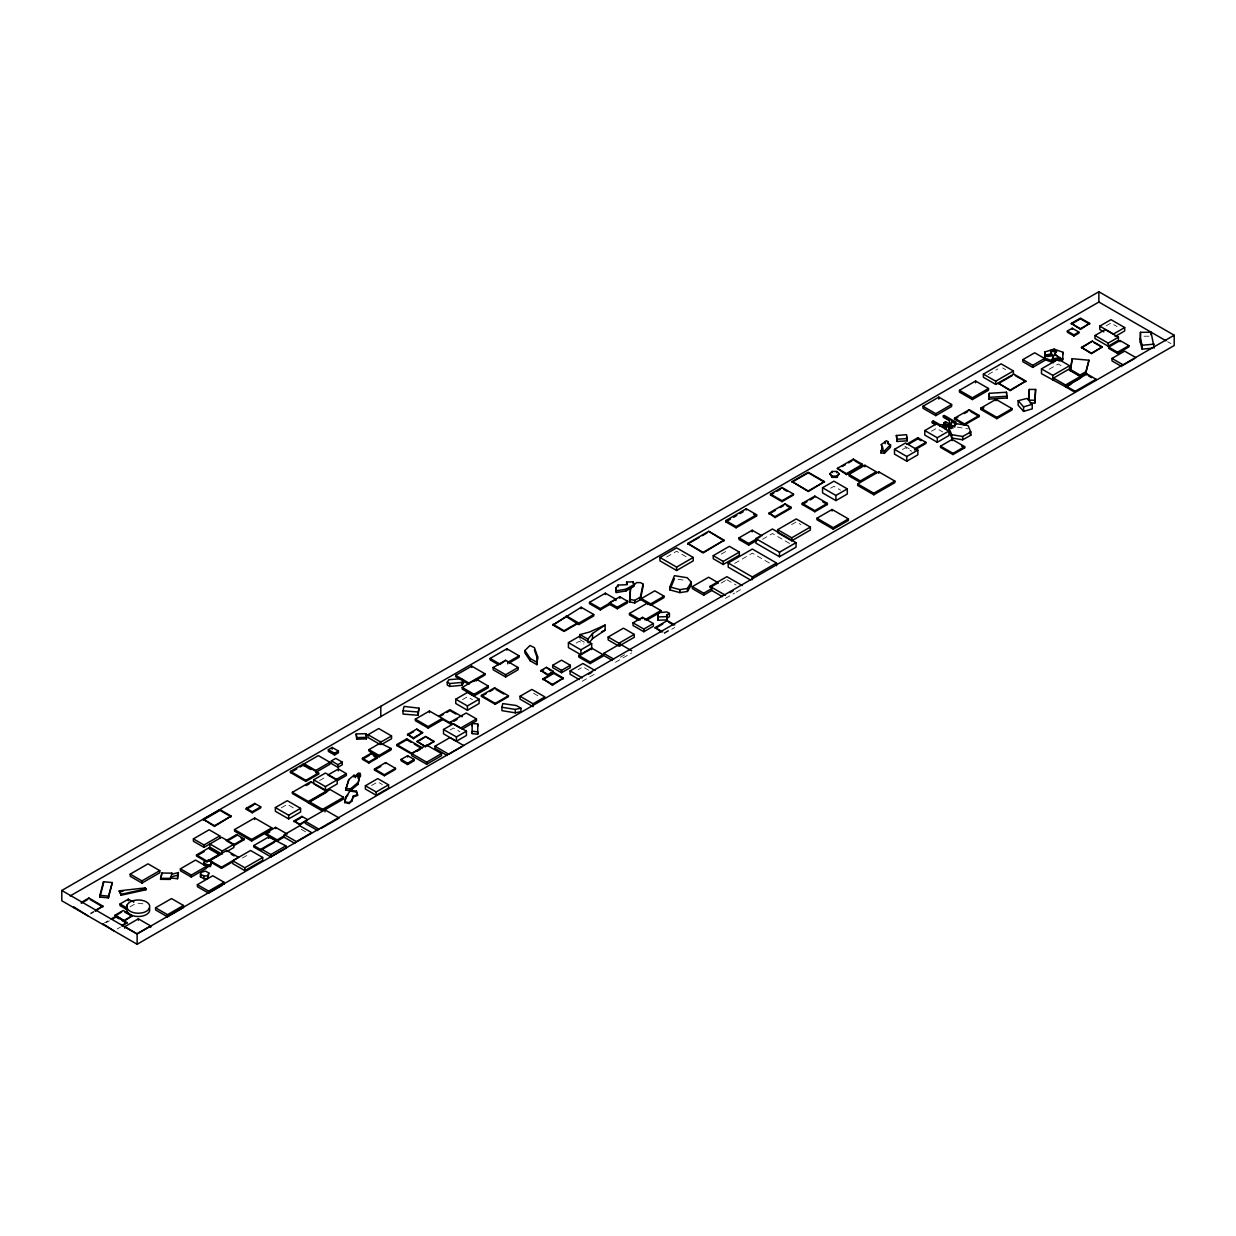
<?xml version="1.0" encoding="UTF-8"?>
<svg xmlns="http://www.w3.org/2000/svg" width="1236" height="1236" viewBox="0 0 1236 1236"><rect width="100%" height="100%" fill="white"/><g stroke="black" fill="none" stroke-linecap="round" stroke-linejoin="round"><path stroke-width="0.75" stroke-dasharray="5 3.75" d="M666.606 557.019L676.602 551.256L688.267 557.977M988.228 374.508L997.9 368.915M1106.174 325.81L1110.979 323.029L1117.081 326.551M319.568 780.534L325.454 777.135M90.676 913.11L93.72 911.349M90.676 913.929L93.72 912.168M462.434 699.669L467.424 696.78L472.43 699.669M830.685 488.174L833.945 486.304L840.619 490.151M931.48 431.225L936.486 428.336L942.713 431.936M281.344 807.819L285.81 805.239M721.299 554.083L726.15 551.287M902.388 449.549L905.54 447.726L911.689 451.279M1049.101 369.286L1058.232 364.017L1061.477 365.887M576.13 643.106L579.205 641.33L583.886 644.033M762.504 539.282L772.438 533.535L789.758 543.531M791.612 524.605L796.278 521.916L800.959 524.62M130.012 906.853L134.384 904.335L132.298 904.258M104.581 922.767L107.826 920.897M106.203 922.659L109.463 920.774M734.647 563.4L752.353 553.187L770.059 563.4M450.167 729.951L453.488 728.035L459.946 731.758M117.173 928.993L120.433 927.108M242.457 858.031L248.93 854.292M721.129 583.083L725.439 580.58M371.588 785.463L377.783 781.894L382.403 784.566M578.124 669.665L581.322 667.811M620.317 657.305L626.806 653.566M664.18 632.786L671.751 628.413M664.18 633.62L674.779 627.502M582.218 681.283L595.041 673.883M725.455 598.379L734.632 593.079M736.162 592.198L742.295 588.66M615.451 662.264L631.673 652.917M1144.011 336.223L1149.295 336.207M678.116 579.267L685.47 580.441M957.158 427.1L968.066 428.892M1167.649 341.739L1170.925 343.623M1002.659 367.942L1005.733 369.719M904.907 446.335L909.727 449.116M726.876 579.761L736.131 585.091M579.978 639.707L586.327 643.369M584.443 667.749L588.985 670.375M533.519 693.241L538.402 696.053M288.961 805.331L295.605 809.163M301.244 829.294L305.74 831.905M137.984 903.284A11.464 6.613 0 0 1 143.762 904.088"/><path stroke-width="1.5" d="M472.152 723.524L472.167 733.597L477.729 734.23L477.729 723.941L472.152 723.524L472.152 725.887M1152.493 348.212L1142.141 349.139L1140.349 342.387L1140.473 332.314L1151.056 332.283L1154.223 348.058M1140.349 342.387L1140.473 332.314M949.402 425.292L949.542 419.529L943.315 415.929L943.315 417.258L949.542 420.858L949.542 419.529M1022.836 359.63L1032.724 365.346L1044.574 358.502L1034.687 352.785L1022.836 359.63L1022.836 361.684L1032.724 367.401L1044.574 360.557L1044.868 351.966L1054.092 349.108L1062.975 352.291L1062.975 353.82M1058.974 361.005L1062.666 359.861L1062.975 352.291M211.68 861.894L210.383 864.706L207.54 865.015L204.156 863.068L204.218 861.894L208.482 860.04L211.68 861.894L210.383 866.451L207.54 866.76L204.156 864.814L204.218 863.64M1029.31 389.433L1028.584 400.124L1034.887 400.263L1035.613 389.433L1029.31 389.433L1028.831 399.336M1030.16 402.936L1034.887 403.044L1035.613 389.433M629.649 599.305L630.545 588.413L636.571 582.604L640.542 582.62L643.044 584.056L643.044 586.636L640.356 599.707L634.748 602.952L629.649 601.87L629.649 599.305L634.748 600.372L640.356 597.142L643.044 584.056M629.649 601.87L630.545 588.413M536.949 664.69L537.583 656.517L534.446 647.679L529.966 645.501L524.914 650.538L524.914 652.902L530.182 660.781L536.949 664.69L537.583 656.517M988.707 397.389L989.325 393.326L1006.475 392.229L1007.232 397.946L988.707 399.135L988.707 397.389L1007.232 396.2M988.707 399.135L989.325 393.326M1070.453 369.502L1072.184 358.703L1088.978 360.217L1085.857 372.948L1080.079 376.3L1070.453 370.738L1070.453 369.502L1080.079 375.064L1085.857 371.712L1088.978 360.217M1070.453 370.738L1072.184 358.703M127.138 906.714L126.087 907.471L120.031 903.964L120.031 905.617L126.087 909.109L127.107 908.537L127.107 905.246M127.138 908.352L126.829 910.067A11.464 6.613 0 0 0 140.07 916.432A11.464 6.613 0 0 0 149.278 908.027M501.955 707.27L502.774 703.593L516.324 705.524L520.943 708.197L520.943 711.581L515.288 712.832L501.955 710.654L501.955 707.27L515.288 709.433L520.943 708.197M403.029 710.793L404.079 706.389L419.05 708.166L418.139 715.289L403.029 714.084L403.029 710.793L418.139 711.998L419.05 708.166M171.619 874.269L178.417 872.554L177.536 875.227L170.738 876.957L170.274 879.399L160.572 879.337L161.901 873.033L171.989 873.141L171.989 874.176M160.572 879.337L161.901 873.033M99.884 895.327L103.5 881.731L112.322 882.566L108.459 897.877L99.884 897.073L99.884 895.327L108.459 896.131L112.322 882.566M99.884 897.073L103.052 885.177M344.689 801.731L346.065 796.71L350.545 790.329L356.416 791.164L357.575 795.381L353.125 797.035L351.936 800.974L349.185 803.493L344.689 802.566L344.689 801.731L349.185 802.674L351.936 800.155L353.125 796.216L357.575 794.547M344.689 802.566L346.065 796.71M888.251 444.126L888.251 441.762L886.552 440.773L881.33 444.543L882.736 449.394L881.33 444.543M355.443 775.884L353.959 775.235L348.861 779.561L345.632 789.912L350.082 790.947L357.853 784.427L359.382 777.289L358.131 776.563L360.449 774.663L359.939 773.303L358.177 773.365L355.443 775.884L355.443 777.645M357.853 784.427L359.382 777.289M170.274 879.399L171.989 873.141M170.738 877.977L177.536 878.719L178.417 872.554M1050.6 350.514L1051.573 354.454L1050.6 350.514L1056.517 351.225L1054.555 354.129L1060.38 358.208L1052.3 359.63L1053.566 355.489L1045.95 355.041L1047.294 356.524L1053.566 355.489M1052.3 359.63L1053.566 356.215M345.632 789.912L348.861 779.561M200.448 874.084L201.128 872.307L205.578 871.117L208.838 873.002L207.787 878.441L203.909 878.75L200.448 876.757L200.448 874.084L203.909 876.077L207.787 875.768L208.838 873.002M200.448 876.757L201.128 874.98M669.85 586.915L674.439 575.682L687.293 577.753L691.264 582.218L691.264 585.215L687.432 591.457L679.893 592.616L669.85 589.896L669.85 586.915L679.893 589.634L687.432 588.46L691.264 582.218M669.85 589.896L674.439 578.664M888.251 441.762L887.309 442.951L890.538 444.821L890.538 447.185L884.42 453.288L880.835 452.855L882.736 447.03M880.835 452.855L882.102 450.553M952.137 421.012L950.19 425.74L952.137 421.012L955.783 422.094L955.783 423.438L952.137 422.357M462.017 685.3L462.017 682.411L463.485 680.14L460.982 678.703L448.946 679.661L447.262 682.164L447.262 685.038L449.672 686.428L462.017 685.3L463.485 683.029L463.485 680.14M1057.413 355.783L1054.555 354.856L1056.517 351.225M346.065 797.529L347.857 794.98M616.069 587.703L618.031 585.107L627.316 584.643L626.637 582.094L633.156 581.77L634.176 584.473L634.176 586.219L625.895 591.009L616.285 592.507L616.069 587.703L616.285 592.507M587.903 642.565L587.903 639.136L592.507 633.481L605.115 625.045L605.115 630.19L592.507 638.61L589.062 642.859M829.819 473.805L832.137 471.457L836.803 471.457L839.151 473.79L836.818 477.359L832.168 477.359L829.819 473.805L832.168 476.123L836.818 476.123L839.151 473.79M884.42 453.288L884.42 450.924L890.538 444.821M350.082 790.947L350.082 789.201L357.853 782.666M360.449 774.663L360.449 776.409L358.131 778.309L358.131 776.563M61.8 890.476L1098.866 291.742L1174.2 335.234L1174.2 345.524L137.134 944.258L61.8 900.766L61.8 890.476L137.134 933.968L1174.2 335.234M70.143 895.945L1098.866 302.032L1166.012 340.796M203.353 819.283L220.023 809.657L231.147 816.084L214.492 826.436L203.353 819.283L214.492 825.71L231.147 816.084M203.353 819.993L220.023 810.383L231.147 816.811M484.96 673.79L468.923 683.044L468.923 684.28L455.651 676.617L455.651 675.381L471.688 666.127L484.96 673.79L484.96 675.026L473.743 681.5M659.947 557.467L676.602 547.857L693.257 557.467L693.257 560.866L676.602 570.491L659.947 560.866L659.947 557.467L676.602 567.092L693.257 557.467M792.06 481.623L808.267 472.276L824.489 481.623L808.267 491.511L792.06 481.623L808.267 490.986L824.489 481.623M290.475 771.418L303.206 764.064L318.625 772.963L318.625 774.091L305.879 781.446L290.475 772.546L290.475 771.418L305.879 780.318L318.625 772.963M328.359 749.649L332.19 747.44L338.386 751.009L338.386 752.77L334.554 754.98L328.359 751.395L328.359 749.649L334.554 753.234L338.386 751.009M770.507 494.091L782.002 487.447L793.497 494.091L793.497 495.018L782.002 501.646L770.507 495.018L770.507 494.091L782.002 500.719L793.497 494.091M922.952 406.273L938.804 397.111L951.627 404.527L951.627 406.474L935.776 415.636L922.952 408.235L922.952 406.273L935.776 413.674L951.627 404.527M304.056 765.795L304.149 763.786L318.316 755.598L329.904 762.288L329.904 764.25L315.736 772.423L315.736 770.476L329.904 762.288M792.06 482.148L808.267 472.785L824.489 482.148M725.764 520.603L746.266 508.769L756.602 514.732L756.602 515.968L736.1 527.803L725.764 521.839L725.764 520.603L736.1 526.567L756.602 514.732M770.507 495.018L773.782 493.118M777.073 491.217L780.349 489.332M290.475 772.546L296.841 768.869M300.024 767.031L303.206 765.192L310.761 769.564M687.695 543.454L708.722 531.31L724.126 540.209L703.114 552.971L687.695 543.454L703.114 552.353L724.126 540.209M725.764 521.839L730.507 519.105M733.659 517.281L736.81 515.458M739.962 513.635L743.114 511.828M687.695 544.072L699.02 537.536M702.249 535.667L707.1 532.87M498.757 664.875L490.136 659.885L490.136 658.448L506.884 648.776L519.089 655.822L519.089 657.258L509.371 662.867M1025.803 381.043L1010.214 390.051L998.178 383.098L1010.214 390.669L1025.803 381.043L1013.767 374.106L995.691 384.396L983.392 377.289L983.392 374.106L1001.129 363.863L1013.412 370.97L1013.412 374.153M1071.303 323.399L1080.48 318.1L1089.658 323.399L1080.48 329.425L1071.303 323.399L1080.48 328.699L1089.658 323.399M615.914 599.275L609.533 602.967L609.765 604.435L600.294 609.904L589.51 603.678L589.51 602.349L605.377 593.187L615.914 599.275L615.914 600.619M1071.303 324.126L1080.48 318.826L1089.658 324.126M552.925 625.014L581.167 607.262L593.728 614.508L593.728 615.961L578.85 624.551L577.428 623.716L564.064 631.441L552.925 625.014L566.289 616.579L577.428 623.716M959.46 390.344L975.59 381.028L988.506 388.49L988.506 390.236L972.377 399.552L959.46 392.09L959.46 390.344L972.377 397.791L988.506 388.49M380.24 744.551L368.019 737.506L368.019 734.725L378.71 728.545L391.549 735.961L391.549 738.742L381.615 744.458L381.012 741.337L380.24 743.114L368.977 749.619L368.977 751.055L379.05 756.865L391.07 749.928L391.07 748.475L380.24 743.114M1067.348 331.047L1072.245 328.22L1078.843 332.036L1078.843 333.164L1073.945 335.991L1067.348 332.19L1067.348 331.047L1073.945 334.863L1078.843 332.036M130.213 874.115L148.026 863.825L159.784 870.623L159.784 872.77L141.97 883.06L130.213 876.278L130.213 874.115L141.97 880.897L159.784 870.623M81.298 902.419L88.899 898.031L102.835 906.081L95.234 911.303M81.298 903.253L87.385 899.731M226.729 850.492L209.626 860.364L221.476 867.208L238.579 857.336L226.729 850.492L226.729 851.619L233.851 847.51L233.851 844.312L221.568 837.22L204.002 847.355L193.403 841.237L193.403 838.873L209.162 829.758L219.761 835.891L219.761 838.255M246.273 808.298L254.74 803.415L260.719 806.861L260.719 807.896L252.252 812.778L246.273 809.333L246.273 808.298L252.252 811.743L260.719 806.861M616.285 590.762L625.895 589.263L634.176 584.473M246.273 809.333L253.334 805.254M837.344 468.398L853.381 459.128L862.465 464.381L862.465 465.308L846.428 474.562L837.344 468.398L846.428 473.635L862.465 464.381M331.387 760.897L335.759 758.379L342.264 762.133L342.264 764.806L337.891 767.324L331.387 763.57L331.387 760.897L337.891 764.651L342.264 762.133M493.149 667.517L505.617 660.318L518.085 667.517L518.085 669.773L505.617 676.973L493.149 669.773L493.149 667.517L505.617 674.717L518.085 667.517M842.149 466.544L845.362 464.69M848.576 462.836L851.774 460.982M490.136 658.448L500.209 664.257L505.617 660.318M462.218 687.448L476.463 679.228L488.313 686.073L488.313 687.71L474.068 695.945L462.218 689.101L462.218 687.448L474.068 694.292L488.313 686.073M609.533 602.751L619.869 596.787L627.61 601.268L627.61 602.813L617.289 608.776L609.533 604.296L609.533 602.751L617.289 607.231L627.61 601.268M589.51 602.349L600.294 608.56L609.765 603.091M507.764 662.372L519.089 655.822M983.392 374.106L995.691 381.198L1013.412 370.97M552.925 624.288L564.064 630.715L577.428 623.006M566.289 615.852L578.85 623.098L593.728 614.508M768.962 513.125L785.092 503.809L791.148 507.316L791.148 508.243L775.018 517.544L768.962 513.125L775.018 516.617L791.148 507.316M768.962 514.052L775.405 510.329M780.256 507.532L783.47 505.678M415.358 719.151L428.181 726.552L442.256 718.425L442.256 719.97L428.181 728.097L415.358 720.696L415.358 719.151L429.433 711.024L450.568 723.091M935.497 424.72L932.315 422.882L932.315 421.553L933.381 420.935L939.808 424.643L947.595 424.983L947.595 426.327L944.474 426.188M998.178 383.716L1012.207 375.62M943.315 415.929L944.196 415.42L955.783 422.094M313.697 783.918L313.697 779.808L325.454 773.025L337.212 779.808L337.212 783.918L325.454 790.716L315.165 784.767M292.391 792.307L310.839 781.646L326.783 790.855L326.783 792.091L308.336 802.736L292.391 793.527L292.391 792.307L308.336 801.5L326.783 790.855M932.315 422.882L933.381 420.935M1103.872 331.897L1099.762 329.518L1099.762 326.119L1110.979 319.645L1124.698 327.555L1124.698 330.954L1115.073 336.516M368.019 734.725L380.858 742.125L391.549 735.961M306.219 785.555L309.294 783.779M455.76 699.205L467.424 692.454L479.105 699.205L479.105 703.516L467.424 710.252L455.76 703.516L455.76 699.205L467.424 705.941L479.105 699.205M822.543 487.741L833.945 481.159L847.309 488.869L847.309 494.014L835.907 500.595L822.543 492.886L822.543 487.741L835.907 495.451L847.309 488.869M193.403 838.873L204.002 844.991L219.761 835.891M346.358 773.628L338.34 768.993L327.911 775.018L335.929 779.638L346.358 773.628L346.358 775.482L337.428 780.627M952.971 426.142L949.016 428.351L948.954 435.535L937.29 442.272L924.806 435.072L924.806 430.545L936.486 423.809M756.973 540.333L748.722 545.091L739.02 539.499L739.02 537.845L752.199 530.229L761.917 535.837M876.2 471.766L860.349 480.928L860.349 482.473L849.039 475.937L849.039 474.392L864.891 465.246L876.2 471.766L876.2 473.311M287.2 834.053L275.613 827.363L251.634 841.005L234.531 831.133L234.531 829.588L254.678 817.969L271.781 827.842L271.781 829.387M95.234 910.468L102.835 906.081M894.493 449.363L905.54 442.998L917.838 450.089L917.838 454.817L906.791 461.198L894.493 454.106L894.493 449.363L906.791 456.47L917.838 450.089M275.365 807.572L287.308 800.681L300.58 808.344L300.58 812.037L288.652 818.927L275.365 811.264L275.365 807.572L288.652 815.235L300.58 808.344M802.257 503.376L814.818 496.115L827.378 503.376L827.378 504.504L814.818 511.75L802.257 504.504L802.257 503.376L814.818 510.623L827.378 503.376M713.234 555.659L729.379 546.327L739.344 552.09L739.344 555.18L723.199 564.497L713.234 558.734L713.234 555.659L723.199 561.422L739.344 552.09M362.411 758.301L370.785 753.466L377.212 757.174L377.212 758.193L368.838 763.029L362.411 759.337L362.411 758.301L368.838 762.009L377.212 757.174M802.257 504.504L806.969 501.785M810.105 499.962L813.242 498.154M906.529 444.28L917.885 437.714L925.903 442.349L925.903 443.477L914.547 450.028M947.595 426.327L943.763 424.118L943.763 422.774L945.571 421.739L954.81 427.069L954.81 425.107L957.158 423.809L968.066 425.601L970.816 431.951L970.816 435.242L962.674 439.8L951.766 437.992L949.016 431.642M1095.003 335.512L1105.247 329.595L1118.425 337.212L1118.425 340.302L1108.182 346.204L1095.003 338.602L1095.003 335.512L1108.182 343.129L1118.425 337.212M207.215 862.218L196.478 856.023L196.478 855.003L209.085 847.726L219.823 853.922L219.823 854.941L208.791 861.307M363.817 758.518L369.394 755.304M641.407 598.548L654.771 590.839L664.026 596.185L664.026 597.621L650.677 605.346L641.407 600.001L641.407 598.548L650.677 603.91L664.026 596.185M908.151 444.466L917.885 438.857L921.098 440.696M198.054 855.127L204.357 851.48M438.641 716.2L449.95 709.665L461.878 716.556M954.532 418.201L969.24 409.719L979.221 415.466L979.221 416.501L964.513 424.983L954.532 419.22L954.532 418.201L964.513 423.963L979.221 415.466M407.509 734.4L416.686 729.116L422.666 732.562L413.488 738.68L407.509 734.4L413.488 737.861L422.666 732.562M440.248 716.185L443.492 714.331M446.721 712.461L449.95 710.592L455.914 714.037M954.532 419.22L957.807 417.335M964.343 413.566L967.603 411.681M1053.52 379.807L1053.52 378.061L1068.568 369.363L1080.604 376.316L1080.604 378.061L1065.54 386.76L1041.485 373.689L1041.485 368.853L1058.232 359.182L1069.557 365.717L1069.557 370.553M407.509 735.235L413.627 731.697M568.421 642.627L579.205 636.401L591.673 643.601L591.673 648.529L580.905 654.756L568.421 647.556L568.421 642.627L580.905 649.827L591.673 643.601M243.925 838.796L236.632 834.578L226.203 840.604L233.511 844.821L243.925 838.796L243.925 839.831L233.511 845.841L233.511 844.821M1081.454 347.409L1092.33 341.136L1102.311 346.899L1091.434 353.681L1081.454 347.409L1091.434 353.172L1102.311 346.899M229.185 839.908L236.632 835.613L236.632 834.578M1081.454 347.919L1092.33 341.136M180.41 868.815L195.551 860.071L206.427 866.343L206.427 868.305L191.271 877.05L180.41 870.762L180.41 868.815L191.271 875.088L206.427 866.343M120.031 903.964L128.328 899.19L132.314 901.492M481.422 695.404L494.616 687.788L508.429 695.76L508.429 696.687L495.234 704.304L481.422 696.332L481.422 695.404L495.234 703.377L508.429 695.76M411.804 754.223L396.741 745.524L396.741 744.597L406.721 738.85L421.785 747.533L421.785 748.46L414.261 744.118M368.977 749.619L379.05 755.428L391.07 748.475M481.422 696.332L486.381 693.473M489.672 691.573L492.963 689.673M313.697 779.808L325.454 786.606L337.212 779.808M396.741 745.524L406.721 739.761L411.248 742.372M945.061 428.907L946.127 428.289L946.127 429.634M980.828 408.096L995.969 399.352L1012.006 408.606L1012.006 409.95L996.849 418.695L980.828 409.425L980.828 408.096L996.849 417.351L1012.006 408.606M755.876 538.587L772.438 529.008L796.046 542.65L796.046 547.177L779.483 556.741L755.876 543.114L755.876 538.587L779.483 552.214L796.046 542.65M739.02 537.845L748.722 543.454L760.264 536.795M980.828 409.425L983.856 407.679M953.002 426.157L954.81 425.107M638.873 620.348L629.448 614.91L629.448 613.473L647.726 602.936L660.905 610.538L660.905 611.99M914.547 448.9L925.903 442.349M1099.762 326.119L1113.482 334.044L1124.698 327.555M777.66 529.688L796.278 518.935L810.352 527.061L810.352 530.043L791.735 540.796L777.66 532.67L777.66 529.688L791.735 537.815L810.352 527.061M924.806 430.545L937.29 437.745L948.954 431.009L932.315 421.553M222.186 854.246L209.888 847.139L209.888 843.956L222.186 851.048L233.851 844.312M857.691 483.925L878.719 471.781L894.849 481.098L894.849 482.643L873.821 494.786L857.691 485.47L857.691 483.925L873.821 493.241L894.849 481.098M343.531 797.297L322.596 809.379L322.596 811.14L309.232 803.415L309.232 801.67L330.166 789.588L343.531 797.297L343.531 799.043L299.792 824.196L294.091 820.905L299.792 825.03L307.625 819.669L301.924 816.378L294.091 820.905M219.823 853.922L207.215 861.198L196.478 855.003M115.041 915.196L123.229 910.468L132.329 915.721L124.125 921.175L115.041 915.196L124.125 920.449L132.329 915.721M116.678 914.98L121.591 912.137M417.057 741.384L425.524 746.683L417.057 741.384L425.524 736.486L433.975 741.384L426.93 745.864M450.568 724.018L450.182 722.272L466.219 713.017L476.463 718.935L476.463 720.882L462.032 729.225M417.057 741.785L424.102 737.722M540.966 670.484L546.405 667.347L553.434 671.411L547.996 675.474L540.966 670.484L547.996 674.547L553.434 671.411M111.086 919.012L115.952 916.2L126.922 922.535L122.055 926.166M1041.485 368.853L1052.809 375.389L1069.557 365.717M453.89 721.268L457.135 719.414M750.746 580.132L728.205 567.123L728.205 562.998L752.353 549.062L776.502 562.998L776.502 565.748M540.966 671.411L543.685 669.835M112.708 918.904L115.952 917.019L119.089 918.827M552.693 665.277L561.515 660.194L570.337 665.277L570.337 667.641L561.515 672.739L552.693 667.641L552.693 665.277L561.515 670.375L570.337 665.277M234.531 829.588L251.634 839.46L271.781 827.842M374.477 769.024L385.617 762.597L395.505 768.313L395.505 769.333L384.365 775.76L374.477 770.059L374.477 769.024L384.365 774.74L395.505 768.313M443.508 729.472L453.488 723.709L466.405 731.171L466.405 735.482L456.424 741.245L443.508 733.798L443.508 729.472L456.424 736.934L466.405 731.171M374.477 770.059L380.842 766.382M722.427 596.633L711.812 590.499L703.717 595.165L692.314 588.583L692.314 586.636L708.63 577.212L718.255 582.774L718.255 581.646M1108.692 347.131L1120.094 340.549L1128.916 345.647L1128.916 346.868L1117.498 353.465L1108.692 348.367L1108.692 347.131L1117.498 352.229L1128.916 345.647M284.326 835.721L277.127 839.862L265.555 833.188L265.555 834.424L269.865 831.921M634.253 634.408L618.927 643.261L618.927 646.134L608.158 639.908L608.158 637.034L623.469 628.182L634.253 634.408L634.253 637.297L620.457 645.254M633.048 622.836L642.581 617.336L653.365 623.562L653.365 626.235L643.832 631.735L633.048 625.509L633.048 622.836L643.832 629.062L653.365 623.562M940.519 446.15L952.183 439.413L964.652 446.613L964.652 447.849L952.987 454.585L940.519 447.386L940.519 446.15L952.987 453.349L964.652 446.613M578.742 655.451L591.58 648.05L602.983 654.632L602.983 656.177L590.144 663.577L578.742 656.996L578.742 655.451L590.144 662.032L602.983 654.632M816.965 518.224L832.106 509.479L848.406 518.904L848.406 520.433L833.265 529.178L816.965 519.769L816.965 518.224L833.265 527.648L848.406 518.904M401.113 759.46L407.617 755.706L414.122 759.46L414.122 760.789L407.617 764.543L401.113 760.789L401.113 759.46L407.617 763.215L414.122 759.46M441.515 753.62L426.636 762.21L411.758 753.62L426.636 745.03L441.515 753.62L441.515 755.69L426.636 764.281L411.758 755.69L411.804 753.296L421.785 747.533M294.091 821.739L300.363 818.108M253.782 845.563L268.737 836.927L285.856 845.872L285.856 848.236L270.885 856.888L253.782 847.015L253.782 845.563L261.29 849.904L274.593 842.226M416.795 751.349L420.116 749.418M425.524 746.266L433.975 741.384M660.905 610.538L644.79 619.839L644.79 618.618M542.898 678.888L553.852 672.554L563.384 678.07L552.43 685.207L542.898 678.888L552.43 684.389L563.384 678.07M542.898 679.707L553.852 673.388L563.384 678.888M646.397 620.348L659.298 612.917M476.463 718.935L460.425 728.189L450.182 722.272M232.739 860.766L250.553 850.476L262.681 857.475L262.681 860.349L244.852 870.638L232.739 863.64L232.739 860.766L244.852 867.765L262.681 857.475M122.055 925.347L126.922 922.535M211.109 862.357L221.476 868.336L232.353 862.048M520.047 696.27L531.897 689.425L544.906 696.934L533.056 703.778L520.047 696.27L520.047 699.143L533.056 706.652L533.056 703.778M692.314 586.636L703.717 593.218L711.812 588.552L710.036 586.389L726.876 576.671L742.295 585.57M365.392 785.756L377.783 778.603L388.552 784.829L388.552 788.12L376.177 795.258L365.392 789.047L365.392 785.756L376.177 791.967L388.552 784.829M447.247 755.49L434.964 748.413L434.964 746.25L449.935 737.614L463.747 745.586M710.036 587.517L718.255 582.774M155.566 907.78L171.51 898.572L183.453 905.463L183.453 907.626L167.509 916.834L155.566 909.943L155.566 907.78L167.509 914.671L183.453 905.463M222.48 885.177L208.621 893.195L197.389 886.706L197.389 884.652L212.808 875.752L224.025 882.241L224.025 884.296M124.635 928.174L124.635 926.737L138.355 918.812L150.653 925.918L150.653 927.355M284.326 834.655L299.73 825.756L311.766 832.693L296.346 841.592L284.326 834.655L284.326 837.328L294.848 843.4M261.29 849.904L261.29 848.977L276.246 840.341M579.19 679.537L570.105 674.284L570.105 670.901L582.928 663.485L595.041 670.484M667.038 618.077L667.038 614.786L669.433 613.396L669.433 616.687L667.038 618.077L667.255 619.885L658.077 620.256L657.583 612.84L666.837 611.913L669.433 613.396M1053.52 378.061L1065.54 384.999L1080.604 376.316M1121.778 366.551L1111.998 360.912L1111.998 358.44L1124.652 351.132L1136.054 357.714M265.555 834.424L277.127 841.098L284.326 836.957M1096.085 379.236L1075.15 391.318L1075.15 392.353L1066.065 387.1L1066.065 386.065L1087 373.983L1096.085 379.236L1096.085 380.255M612.114 660.348L603.786 655.528L603.786 653.38L619.993 644.018L631.673 650.754M1066.065 387.1L1070.901 384.303M661.183 631.89L655.188 627.594L667.301 620.596L674.794 624.937M655.188 628.413L662.759 624.056M261.29 848.977L270.885 854.524L285.856 845.872M728.205 562.998L752.353 576.949L776.502 562.998M197.389 884.652L208.621 891.141L224.025 882.241M150.653 925.918L136.933 933.829L124.635 926.737M462.079 746.544L448.776 754.223L434.964 746.25M321.036 828.506L339.174 818.031L325.006 809.858L325.006 811.913M1134.478 358.641L1123.4 365.022L1111.998 358.44M588.63 674.192L591.843 672.338M730.043 592.647L733.102 590.87M949.016 428.351L951.766 434.701L962.674 436.493L970.816 431.951M605.115 625.045L589.278 632.121L579.978 634.562L579.978 637.992M601.592 631.766L605.115 630.19M1044.559 358.007L1053.458 361.175L1062.666 358.316L1062.666 359.861M1018.155 400.696L1023.578 406.86L1032.23 404.326L1032.23 408.853L1023.578 411.387L1018.155 405.223L1018.155 400.696L1027.039 398.425L1032.23 404.326M1045.95 355.041L1051.573 353.728M1045.95 355.752L1049.688 354.886M119.259 890.832L121.051 894.323L145.894 888.854L145.894 889.781L121.051 895.25L119.259 890.832L145.261 887.896L145.894 888.854M1052.3 358.904L1060.38 357.498M119.259 891.759L122.982 891.341M943.81 427.254L948.367 426.775L951.442 428.552M447.262 682.164L449.672 683.554L462.017 682.411M1140.349 338.479L1142.141 345.23L1154.223 344.149M896.424 435.505L906.544 434.67L907.255 438.579L907.255 440.835L897.104 441.453L896.424 435.505L897.104 441.453M897.104 439.197L907.255 438.579M657.583 612.84L658.077 616.965L667.255 616.594L667.255 619.885M356.2 733.921L356.725 737.614L366.412 737.336L366.412 738.881L356.725 739.159L356.2 733.921L366.103 733.705L366.412 738.881M160.572 878.317L170.274 878.363M880.835 450.491L884.42 450.924M1050.6 351.225L1056.517 351.936M357.575 795.381L356.416 791.998L350.545 791.148L350.545 790.329M345.632 788.166L350.082 789.201M1093.984 342.604L1102.311 347.409M1088.514 375.883L1091.543 377.629M1066.065 386.065L1075.15 391.318M1015.281 375.589L1025.803 381.661M970.909 411.696L979.221 416.501M944.196 416.748L949.171 419.622M943.763 422.774L952.971 428.089M946.127 428.289L942.295 426.08L948.367 425.431L948.367 426.775M961.531 446.041L964.652 447.849M854.895 460.935L862.465 465.308M849.039 474.392L860.349 480.928M822.666 501.785L827.378 504.504M783.639 489.332L786.915 491.217M786.606 505.617L789.634 507.363M753.651 514.269L756.602 515.968M724.126 540.827L708.722 531.31M710.036 586.389L725.455 595.288M668.8 622.295L673.296 624.891M655.188 627.594L662.681 631.92M629.448 613.473L640.433 619.808L640.433 618.587M608.158 637.034L618.927 643.261M579.978 634.562L587.903 639.136M603.786 653.38L613.782 659.143M570.105 670.901L582.218 677.884M524.914 650.538L530.182 658.417L536.949 662.326M550.623 670.715L546.405 667.347M496.146 689.611L503.825 694.029M455.651 675.381L468.923 683.044M461.878 715.52L461.97 716.602M441.623 718.842L450.661 724.064M421.167 732.515L416.686 729.116M433.975 741.785L425.524 736.486M396.741 744.597L411.804 753.296M373.998 756.355L377.212 758.193M304.149 763.786L315.736 770.476M315.736 772.423L318.625 774.091M309.232 801.67L322.596 809.379M319.398 829.464L305.23 821.276L305.23 823.33L317.822 830.607M241.005 838.147L243.925 839.831M231.178 854.184L234.129 855.899M219.823 854.941L209.085 848.746L209.085 847.726M124.743 912.06L132.329 916.432M90.444 899.762L102.835 906.9M122.225 920.635L126.922 923.354M145.894 889.781L145.261 887.896M969.441 432.059L970.816 435.242M360.449 776.409L359.939 773.303M534.446 650.043L537.583 658.881M1006.737 395.304L1007.232 397.946M906.544 436.926L907.255 440.835M667.038 614.786L667.255 616.594M1151.056 332.283L1151.056 334.894M1142.141 345.23L1142.141 349.139M1120.094 340.549L1120.094 341.785M1117.498 352.229L1117.498 353.465M1108.182 343.129L1108.182 346.204M1098.866 291.742L1098.866 302.032M1087 373.983L1087 375.018M1085.857 371.712L1085.857 372.948M1080.079 375.064L1080.079 376.3M1073.945 334.863L1073.945 335.991M1072.245 328.22L1072.245 329.348M1065.54 384.999L1065.54 386.76M1054.092 349.108L1054.092 350.653M1053.458 361.175L1053.458 362.72L1044.559 359.552L1044.868 351.966M1052.809 375.389L1052.809 380.224M1034.887 400.263L1034.887 403.044M1032.724 365.346L1032.724 367.401M1023.578 406.86L1023.578 411.387M1006.475 392.229L1006.475 393.975M996.849 417.351L996.849 418.695M995.969 399.352L995.969 400.68M995.691 381.198L995.691 384.396M975.59 381.028L975.59 382.774M972.377 397.791L972.377 399.552M969.24 409.719L969.24 410.738M964.513 423.963L964.513 424.983M962.674 436.493L962.674 439.8M954.887 422.619L954.887 423.948M952.987 453.349L952.987 454.585M952.183 439.413L952.183 440.649M951.766 434.701L951.766 437.992M945.571 421.739L945.571 423.067M939.808 424.643L939.808 425.972M938.804 397.111L938.804 399.074M937.29 437.745L937.29 442.272M935.776 413.674L935.776 415.636M917.885 437.714L917.885 438.857M906.791 456.47L906.791 461.198M885.146 441.314L885.146 443.678M878.719 471.781L878.719 473.326M873.821 493.241L873.821 494.786M864.891 465.246L864.891 466.791M853.381 459.128L853.381 460.055M846.428 473.635L846.428 474.562M836.803 471.457L836.803 472.693M836.818 476.123L836.818 477.359M835.907 495.451L835.907 500.595M833.265 527.648L833.265 529.178M832.168 476.123L832.168 477.359M832.137 471.457L832.137 472.693M832.106 509.479L832.106 511.024M814.818 496.115L814.818 497.243M814.818 510.623L814.818 511.75M791.735 537.815L791.735 540.796M785.092 503.809L785.092 504.736M782.002 487.447L782.002 488.375M782.002 500.719L782.002 501.646M779.483 552.214L779.483 556.741M775.018 516.617L775.018 517.544M752.353 576.949L752.353 579.684M752.199 530.229L752.199 531.882M748.722 543.454L748.722 545.091M746.266 508.769L746.266 510.005M736.1 526.567L736.1 527.803M723.199 561.422L723.199 564.497M711.812 587.409L711.812 590.499M703.717 593.218L703.717 595.165M687.432 588.46L687.432 591.457M679.893 589.634L679.893 592.616M676.602 567.092L676.602 570.491M667.301 620.596L667.301 621.43M658.077 616.965L658.077 620.256M650.677 603.91L650.677 605.346M647.726 602.936L647.726 604.373M643.832 629.062L643.832 631.735M642.581 617.336L642.581 618.572M640.356 597.142L640.356 599.707M634.748 600.372L634.748 602.952M633.156 581.77L633.156 583.516M626.637 582.094L626.637 583.84M625.895 589.263L625.895 591.009M619.993 644.018L619.993 646.165M619.869 596.787L619.869 598.332M618.031 585.107L618.031 586.853M617.289 607.231L617.289 608.776M605.377 593.187L605.377 594.531M600.294 608.56L600.294 609.904M592.507 633.481L592.507 638.61M591.58 648.05L591.58 649.58M590.144 662.032L590.144 663.577M581.167 607.262L581.167 608.699M580.905 649.827L580.905 654.756M578.85 623.098L578.85 624.551M561.515 670.375L561.515 672.739M553.852 672.554L553.852 673.388M552.43 684.389L552.43 685.207M547.996 674.547L547.996 675.474M530.182 658.417L530.182 660.781M515.288 709.433L515.288 712.832M507.764 661.538L507.764 663.809M506.884 648.776L506.884 650.213M505.617 674.717L505.617 676.973M500.209 663.438L500.209 664.257M495.234 703.377L495.234 704.304M494.616 687.788L494.616 688.715M477.729 723.941L477.729 726.304M477.729 734.23L477.729 731.866L472.167 731.233L472.167 733.597M476.463 679.228L476.463 680.866M474.068 694.292L474.068 695.945M471.688 666.127L471.688 667.363M467.424 705.941L467.424 710.252M456.424 736.934L456.424 741.245M449.672 683.554L449.672 686.428M429.433 711.024L429.433 712.569M428.181 726.552L428.181 728.097M426.636 762.21L426.636 764.281M418.139 711.998L418.139 715.289M413.488 737.861L413.488 738.68M407.617 755.706L407.617 757.035M407.617 763.215L407.617 764.543M406.721 738.85L406.721 739.761M385.617 762.597L385.617 763.632M384.365 774.74L384.365 775.76M380.796 706.312L380.796 716.602M380.858 742.125L380.858 743.469M379.05 755.428L379.05 756.865M376.177 791.967L376.177 795.258M370.785 753.466L370.785 754.501M368.838 762.009L368.838 763.029M366.103 733.705L366.103 735.25M358.177 773.365L358.177 775.111M356.818 774.632L356.818 776.378M356.725 737.614L356.725 739.159M356.416 791.164L356.416 791.998M353.959 775.235L353.959 776.98M353.125 796.216L353.125 797.035M351.936 800.155L351.936 800.974M349.185 802.674L349.185 803.493M338.34 768.993L338.34 770.847M337.891 764.651L337.891 767.324M334.554 753.234L334.554 754.98M332.19 747.44L332.19 749.186M325.454 786.606L325.454 790.716M310.839 781.646L310.839 782.882M308.336 801.5L308.336 802.736M305.879 780.318L305.879 781.446M303.206 764.064L303.206 765.192M301.924 816.378L301.924 817.212M299.792 824.196L299.792 825.03M288.652 815.235L288.652 818.927M277.127 839.862L277.127 841.098M275.613 827.363L275.613 828.599M270.885 854.524L270.885 856.888M268.737 836.927L268.737 838.363M254.74 803.415L254.74 804.451M254.678 817.969L254.678 819.514M252.252 811.743L252.252 812.778M251.634 839.46L251.634 841.005M244.852 867.765L244.852 870.638M222.186 851.048L222.186 853.118M221.476 867.208L221.476 868.336M210.383 864.706L210.383 866.451M208.621 891.141L208.621 893.195M207.787 875.768L207.787 878.441M207.54 865.015L207.54 866.76M204.218 861.894L204.156 864.814M204.002 844.991L204.002 847.355M203.909 876.077L203.909 878.75M191.271 875.088L191.271 877.05M177.536 875.227L177.536 878.719M167.509 914.671L167.509 916.834M141.97 880.897L141.97 883.06M138.355 918.812L138.355 920.264M137.134 933.968L137.134 944.258M133.642 900.611L133.642 902.265M128.328 899.19L128.328 900.828M126.087 907.471L126.087 909.109M121.051 894.323L121.051 895.25M115.952 916.2L115.952 917.019M113.928 930.862L102.959 923.709L102.959 924.528M108.459 896.131L108.459 897.877M103.5 881.731L103.5 883.477M88.899 898.031L88.899 898.866M87.632 915.691L73.697 906.822L73.697 907.641M127.138 905.061L126.829 906.776A11.464 6.613 0 0 0 139.575 913.188A11.464 6.613 0 0 0 149.525 905.293A11.464 6.613 0 0 0 135.033 900.256L132.298 900.967A11.464 6.613 0 0 0 127.138 905.061"/></g></svg>
